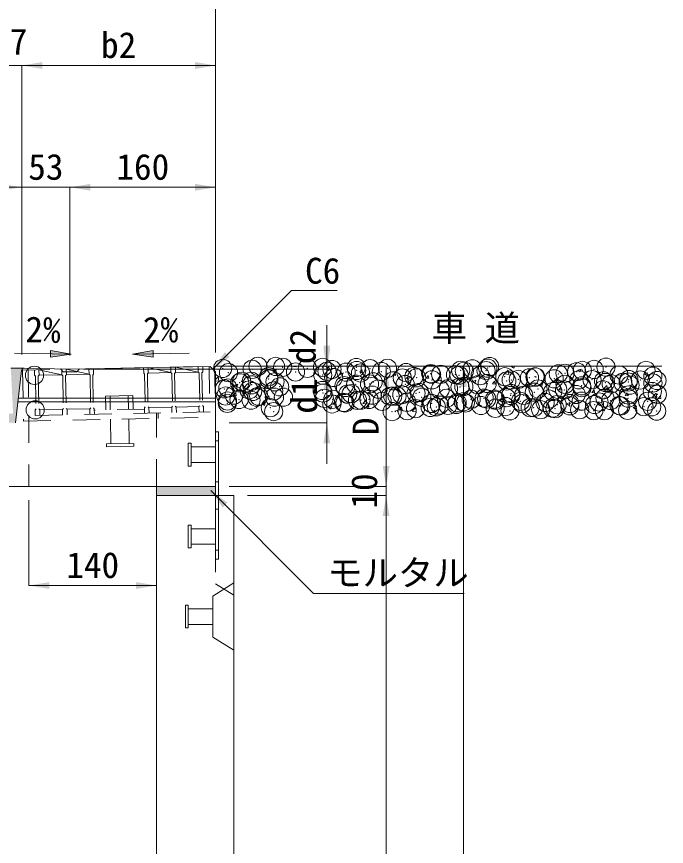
# Model space of a CAD drawing. Units: millimetres at full size. Extents: x 289 to 42849, y -1182 to 27464.
# Drawn here: x 7233 to 7947, y 4193 to 5105 of the extents above; entities that cross this region are included whole.
import ezdxf
from ezdxf.enums import TextEntityAlignment as Align

# ---------------------------------------------------------------- set-up
doc = ezdxf.new("R2010")
doc.units = ezdxf.units.MM
doc.header["$LTSCALE"] = 40
doc.header["$PDMODE"] = 32
doc.header["$PDSIZE"] = 20
doc.linetypes.add('USER2', pattern=[1.35, 0.75, -0.6])
for name, color, linetype, lineweight in [('0_2', 7, 'Continuous', 20), ('インサート', 3, 'USER2', 5), ('グレーチング', 7, 'Continuous', 9), ('側溝', 7, 'Continuous', 5), ('寸法引出', 7, 'Continuous', 9), ('寸法線', 7, 'Continuous', 9), ('本体', 2, 'Continuous', 9), ('ﾊｯﾁﾝｸﾞ', 7, 'Continuous', 5)]:
    doc.layers.add(name, color=color, linetype=linetype, lineweight=lineweight)
doc.styles.add('ＭＳ ゴシック', font='')
doc.styles.get('ＭＳ ゴシック').set_extended_font_data('MS Gothic')

# ---------------------------------------------------------------- blocks, each defined once
blk = doc.blocks.new('filled_arrow')
at = {"color": 0, "linetype": 'Continuous', "lineweight": -2}
blk.add_solid([(7.5, 1.25), (0, 0), (7.5, -1.25)], dxfattribs=at)

msp = doc.modelspace()

# ---------------------------------------------------------------- hatches: boundary and pattern name
at = {"layer": '寸法引出'}
for points in [[(7270.63, 4738.17), (7270.48, 4730.67), (7293.05, 4733.97)], [(7383.08, 4738.17), (7383.23, 4730.67), (7360.66, 4733.97)]]:
    msp.add_hatch(color=256, dxfattribs=at).paths.add_polyline_path(points)
at = {"layer": 'ﾊｯﾁﾝｸﾞ'}
for points in [[(7231.85, 4658.66), (7238.54, 4715.96, -0.38633), (7241.58, 4718.61), (7238.85, 4718.66), (7226.85, 4718.66), (7229.35, 4668.66), (7024.35, 4668.66), (7021.85, 4652.78), (7027.85, 4658.66)], [(7451.85, 4578.67), (7451.85, 4588.67), (7386.85, 4588.67), (7386.85, 4578.67)]]:
    msp.add_hatch(color=8, dxfattribs=at).paths.add_polyline_path(points)

# ---------------------------------------------------------------- linework, layer by layer
at = {"layer": '0_2', "lineweight": 9}
for p, q in [((7226.85, 4718.66), (7238.85, 4718.66)), ((7238.85, 4718.66), (7241.58, 4718.61))]:
    msp.add_line(p, q, dxfattribs=at)
at = {"layer": '0_2'}
msp.add_line((7451.85, 4720.8), (7942.26, 4720.8), dxfattribs=at)
at = {"layer": '0_2', "linetype": 'USER2', "lineweight": 9}
for p, q in [((7455.05, 4638.67), (7451.85, 4638.67)), ((7455.05, 4593.66), (7451.85, 4593.66)), ((7455.05, 4563.67), (7451.85, 4563.67)), ((7455.05, 4518.66), (7451.85, 4518.66))]:
    msp.add_line(p, q, dxfattribs=at)
at = {"layer": '0_2', "lineweight": 9}
msp.add_lwpolyline([(7448.85, 4717.74), (7535.1, 4803.99), (7585.43, 4803.99)], dxfattribs=at)
msp.add_lwpolyline([(7451.85, 4508.66), (7451.85, 4648.67), (7455.05, 4648.67), (7455.05, 4508.66)], close=True, dxfattribs=at)
at = {"layer": 'インサート'}
for p, q in [((7424.85, 4636.16), (7421.85, 4636.16)), ((7421.85, 4636.16), (7421.85, 4611.16)), ((7424.85, 4636.16), (7424.85, 4611.16)), ((7451.85, 4632.16), (7424.85, 4632.16)), ((7451.85, 4632.16), (7451.85, 4615.16)), ((7451.85, 4615.16), (7424.85, 4615.16)), ((7424.85, 4611.16), (7421.85, 4611.16)), ((7421.85, 4546.16), (7421.85, 4521.17)), ((7424.85, 4546.16), (7421.85, 4546.16)), ((7424.85, 4546.16), (7424.85, 4521.17)), ((7451.85, 4542.17), (7424.85, 4542.17)), ((7451.85, 4542.17), (7451.85, 4525.16)), ((7451.85, 4525.16), (7424.85, 4525.16)), ((7424.85, 4521.17), (7421.85, 4521.17)), ((7418.65, 4458.16), (7418.65, 4433.16)), ((7421.65, 4458.16), (7418.65, 4458.16)), ((7421.65, 4458.16), (7421.65, 4433.16)), ((7448.65, 4454.16), (7421.65, 4454.16)), ((7421.65, 4433.16), (7418.65, 4433.16)), ((7448.65, 4437.16), (7421.65, 4437.16))]:
    msp.add_line(p, q, dxfattribs=at)
at = {"layer": 'グレーチング', "linetype": 'USER2'}
for p, q in [((7239.75, 4716.56), (7450.71, 4720.78)), ((7239.75, 4716.56), (7240.87, 4660.57)), ((7245.75, 4716.68), (7246.75, 4666.69)), ((7252.75, 4716.82), (7252.87, 4710.82)), ((7282.86, 4711.42), (7257.75, 4716.92)), ((7257.75, 4716.92), (7257.87, 4710.92)), ((7282.74, 4717.42), (7282.86, 4711.42)), ((7312.86, 4712.02), (7287.74, 4717.52)), ((7287.74, 4717.52), (7287.86, 4711.52)), ((7312.74, 4718.02), (7312.86, 4712.02)), ((7317.73, 4718.12), (7317.85, 4712.12)), ((7372.72, 4719.22), (7372.84, 4713.22)), ((7377.72, 4719.32), (7377.84, 4713.32)), ((7402.84, 4713.82), (7377.72, 4719.32)), ((7402.72, 4719.82), (7402.84, 4713.82)), ((7407.72, 4719.92), (7407.84, 4713.92)), ((7432.83, 4714.42), (7407.72, 4719.92)), ((7432.83, 4714.42), (7407.84, 4713.92)), ((7432.71, 4720.42), (7432.83, 4714.42)), ((7432.83, 4714.42), (7433.85, 4713.44)), ((7437.83, 4714.52), (7436.85, 4713.5)), ((7437.71, 4720.52), (7437.83, 4714.52)), ((7444.71, 4720.66), (7445.71, 4670.67)), ((7450.71, 4720.78), (7451.83, 4664.79)), ((7252.87, 4710.82), (7253.89, 4709.84)), ((7253.89, 4709.84), (7254.61, 4673.85)), ((7257.87, 4710.92), (7256.89, 4709.9)), ((7256.89, 4709.9), (7257.61, 4673.91)), ((7282.86, 4711.42), (7257.87, 4710.92)), ((7282.86, 4711.42), (7283.88, 4710.44)), ((7283.88, 4710.44), (7284.6, 4674.45)), ((7287.86, 4711.52), (7286.88, 4710.5)), ((7286.88, 4710.5), (7287.6, 4674.51)), ((7312.86, 4712.02), (7287.86, 4711.52)), ((7312.86, 4712.02), (7313.88, 4711.04)), ((7313.88, 4711.04), (7314.59, 4675.05)), ((7317.85, 4712.12), (7316.87, 4711.1)), ((7316.87, 4711.1), (7317.59, 4675.11)), ((7372.84, 4713.22), (7373.86, 4712.24)), ((7373.86, 4712.24), (7374.58, 4676.25)), ((7377.84, 4713.32), (7376.86, 4712.3)), ((7376.86, 4712.3), (7377.58, 4676.31)), ((7402.84, 4713.82), (7377.84, 4713.32)), ((7402.84, 4713.82), (7403.86, 4712.84)), ((7403.86, 4712.84), (7404.58, 4676.85)), ((7407.84, 4713.92), (7406.86, 4712.9)), ((7406.86, 4712.9), (7407.58, 4676.91)), ((7433.85, 4713.44), (7434.57, 4677.45)), ((7436.85, 4713.5), (7437.57, 4677.51)), ((7360.84, 4688.48), (7330.84, 4687.88)), ((7330.84, 4687.88), (7331.14, 4672.88)), ((7335.84, 4687.98), (7336.14, 4672.98)), ((7355.84, 4688.38), (7356.14, 4673.38)), ((7360.84, 4688.48), (7361.14, 4673.48)), ((7445.71, 4670.67), (7240.75, 4666.57)), ((7253.63, 4672.83), (7254.61, 4673.85)), ((7253.75, 4666.83), (7253.63, 4672.83)), ((7258.63, 4672.93), (7257.61, 4673.91)), ((7283.62, 4673.43), (7258.63, 4672.93)), ((7258.75, 4666.93), (7258.63, 4672.93)), ((7283.62, 4673.43), (7284.6, 4674.45)), ((7283.74, 4667.43), (7283.62, 4673.43)), ((7288.62, 4673.53), (7287.6, 4674.51)), ((7313.62, 4674.03), (7288.62, 4673.53)), ((7288.74, 4667.53), (7288.62, 4673.53)), ((7313.62, 4674.03), (7314.59, 4675.05)), ((7313.74, 4668.03), (7313.62, 4674.03)), ((7318.61, 4674.13), (7317.59, 4675.11)), ((7318.73, 4668.13), (7318.61, 4674.13)), ((7373.63, 4673.73), (7318.64, 4672.63)), ((7373.6, 4675.23), (7374.58, 4676.25)), ((7373.72, 4669.23), (7373.6, 4675.23)), ((7378.6, 4675.33), (7377.58, 4676.31)), ((7403.6, 4675.83), (7378.6, 4675.33)), ((7378.72, 4669.33), (7378.6, 4675.33)), ((7388.72, 4669.53), (7388.84, 4663.53)), ((7403.6, 4675.83), (7404.58, 4676.85)), ((7403.72, 4669.83), (7403.6, 4675.83)), ((7408.6, 4675.93), (7407.58, 4676.91)), ((7433.59, 4676.43), (7408.6, 4675.93)), ((7408.72, 4669.93), (7408.6, 4675.93)), ((7433.59, 4676.43), (7434.57, 4677.45)), ((7433.71, 4670.43), (7433.59, 4676.43)), ((7438.59, 4676.53), (7437.57, 4677.51)), ((7438.71, 4670.53), (7438.59, 4676.53)), ((7240.87, 4660.57), (7451.83, 4664.79)), ((7336.35, 4662.48), (7336.89, 4635.49)), ((7356.35, 4662.88), (7356.89, 4635.89)), ((7331.89, 4635.39), (7361.89, 4635.99)), ((7331.95, 4632.39), (7331.89, 4635.39)), ((7331.95, 4632.39), (7361.95, 4632.99)), ((7361.95, 4632.99), (7361.89, 4635.99))]:
    msp.add_line(p, q, dxfattribs=at)
at = {"layer": 'グレーチング'}
for p in [(7252.87, 4710.82), (7253.63, 4672.83)]:
    msp.add_point(p, dxfattribs=at)
at = {"layer": '側溝', "linetype": 'USER2', "lineweight": 9}
for p, q in [((7281.54, 4717.81), (7284.35, 4714.76)), ((7284.35, 4714.76), (7299.35, 4714.76)), ((7302.17, 4717.81), (7299.35, 4714.76))]:
    msp.add_line(p, q, dxfattribs=at)
at = {"layer": '側溝', "color": 2, "lineweight": 20}
msp.add_line((7445.85, 4720.68), (7451.85, 4714.8), dxfattribs=at)
at = {"layer": '側溝', "color": 4}
for p, q in [((7451.85, 4681.8), (7234.55, 4681.8)), ((7451.85, 4685.8), (7235.02, 4685.8))]:
    msp.add_line(p, q, dxfattribs=at)
at = {"layer": '寸法引出'}
for p, q in [((7230.95, 4735.21), (7293.05, 4733.97)), ((7422.76, 4735.21), (7360.66, 4733.97))]:
    msp.add_line(p, q, dxfattribs=at)
at = {"layer": '寸法引出', "lineweight": 13}
for points in [[(7270.63, 4738.17), (7270.48, 4730.67), (7293.05, 4733.97)], [(7383.08, 4738.17), (7383.23, 4730.67), (7360.66, 4733.97)]]:
    msp.add_lwpolyline(points, close=True, dxfattribs=at)
at = {"layer": '寸法線'}
for p, q in [((7451.85, 4735.8), (7451.85, 5138.57)), ((7186.85, 5051.28), (7283.85, 5051.28)), ((7238.85, 4733.66), (7238.85, 5051.28)), ((7238.85, 5051.28), (7451.85, 5051.28)), ((7238.85, 4733.66), (7238.85, 5051.28)), ((7451.85, 4735.8), (7451.85, 5051.28)), ((7193.85, 4917.44), (7336.85, 4917.44)), ((7238.85, 4733.66), (7238.85, 4917.44)), ((7291.85, 4732.6), (7291.85, 4917.44)), ((7291.85, 4917.44), (7451.85, 4917.44)), ((7291.85, 4732.6), (7291.85, 4917.44)), ((7451.85, 4735.8), (7451.85, 4917.44)), ((7574.09, 4672.6), (7574.09, 4765.8)), ((7574.09, 4613.66), (7574.09, 4762.6)), ((7306.85, 4717.6), (7574.09, 4717.6)), ((7306.85, 4717.6), (7574.09, 4717.6)), ((7466.85, 4720.8), (7639.22, 4720.8)), ((7466.85, 4720.8), (7724.31, 4720.8)), ((7466.85, 4720.8), (7574.09, 4720.8)), ((7639.22, 4720.8), (7639.22, 4588.67)), ((7724.31, 4720.8), (7724.31, 3128.67)), ((7466.85, 4658.66), (7574.09, 4658.66)), ((7639.22, 4533.67), (7639.22, 4633.67)), ((7466.85, 4588.67), (7639.22, 4588.67)), ((7466.85, 4588.67), (7639.22, 4588.67)), ((7486.85, 4578.67), (7639.22, 4578.67)), ((7486.85, 4578.67), (7639.22, 4578.67)), ((7639.22, 4578.67), (7639.22, 3128.67)), ((7246.75, 4573.67), (7246.75, 4479.83)), ((7386.85, 4563.67), (7386.85, 4479.83)), ((7246.75, 4479.83), (7386.85, 4479.83))]:
    msp.add_line(p, q, dxfattribs=at)
msp.add_lwpolyline([(7446.44, 4584.08), (7559.52, 4471), (7725.13, 4471)], dxfattribs=at)
at = {"layer": '本体', "lineweight": 20}
for p, q in [((7238.54, 4715.96), (7231.85, 4658.66)), ((7241.58, 4718.61), (7291.85, 4717.6)), ((7291.85, 4717.6), (7445.85, 4720.68)), ((7445.85, 4720.68), (7451.85, 4714.8)), ((7451.85, 4714.8), (7451.85, 4578.67)), ((7451.85, 4588.67), (7021.85, 4588.67)), ((7386.85, 3949.19), (7386.85, 4588.67)), ((7471.85, 4578.67), (7386.85, 4578.67)), ((7471.85, 3128.67), (7471.85, 4578.67))]:
    msp.add_line(p, q, dxfattribs=at)
at = {"layer": '本体', "linetype": 'USER2'}
for p, q in [((7386.85, 4588.67), (7386.85, 4669.49)), ((7246.75, 4666.69), (7246.75, 4588.67)), ((7451.85, 4578.67), (7451.85, 4481.66)), ((7471.85, 4469.16), (7451.85, 4481.66))]:
    msp.add_line(p, q, dxfattribs=at)
at = {"layer": '本体'}
for p, q in [((7471.85, 4482.66), (7448.65, 4468.16)), ((7448.65, 4468.16), (7448.65, 4423.16)), ((7471.85, 4408.66), (7448.65, 4423.16))]:
    msp.add_line(p, q, dxfattribs=at)
at = {"layer": '本体', "lineweight": 20}
msp.add_arc((7241.52, 4715.61), 3, 88.85424, 173.34557, dxfattribs=at)
at = {"layer": 'ﾊｯﾁﾝｸﾞ'}
for p, q in [((7515.28, 4716.26), (7518.83, 4717.63)), ((7515.28, 4716.26), (7517.8, 4714.55)), ((7517.8, 4714.55), (7518.83, 4717.62)), ((7537.32, 4720.54), (7537.54, 4720.8)), ((7537.32, 4720.54), (7540.35, 4720.28)), ((7540.35, 4720.28), (7540.26, 4720.8)), ((7573.75, 4717.35), (7576.2, 4720.27)), ((7573.75, 4717.35), (7576.79, 4717.09)), ((7576.79, 4717.09), (7576.2, 4720.27)), ((7610.19, 4714.17), (7612.64, 4717.08)), ((7613.23, 4713.9), (7612.64, 4717.08)), ((7715.79, 4720.8), (7719.71, 4720.19)), ((7719.71, 4720.19), (7719.64, 4720.8)), ((7769.41, 4712.49), (7773.37, 4716.61)), ((7773.93, 4711.79), (7773.37, 4716.61)), ((7776.98, 4720.44), (7777.93, 4720.8)), ((7776.98, 4720.43), (7779.5, 4718.73)), ((7779.5, 4718.73), (7780.2, 4720.8)), ((7849.98, 4716.37), (7852.51, 4714.66)), ((7849.99, 4716.37), (7853.54, 4717.74)), ((7852.51, 4714.66), (7853.54, 4717.73)), ((7451.85, 4706.09), (7454.81, 4709.17)), ((7455.37, 4704.34), (7454.81, 4709.17)), ((7588.28, 4712.19), (7591.84, 4713.56)), ((7588.28, 4712.19), (7590.81, 4710.48)), ((7590.81, 4710.48), (7591.84, 4713.55)), ((7610.19, 4714.17), (7613.23, 4713.9)), ((7646.63, 4710.98), (7649.08, 4713.9)), ((7646.63, 4710.98), (7649.66, 4710.71)), ((7649.66, 4710.71), (7649.08, 4713.9)), ((7661.29, 4708.12), (7664.85, 4709.49)), ((7661.29, 4708.12), (7663.81, 4706.41)), ((7663.81, 4706.41), (7664.84, 4709.48)), ((7683.06, 4707.79), (7685.51, 4710.71)), ((7683.06, 4707.79), (7686.1, 4707.52)), ((7686.1, 4707.52), (7685.51, 4710.71)), ((7719.5, 4704.6), (7721.95, 4707.52)), ((7722.54, 4704.34), (7721.95, 4707.52)), ((7734.3, 4704.05), (7737.85, 4705.42)), ((7736.82, 4702.35), (7737.85, 4705.42)), ((7769.41, 4712.49), (7773.93, 4711.79)), ((7823.63, 4704.08), (7827.58, 4708.2)), ((7828.14, 4703.38), (7827.58, 4708.2)), ((7922.99, 4712.3), (7926.55, 4713.67)), ((7922.99, 4712.3), (7925.52, 4710.59)), ((7925.52, 4710.59), (7926.55, 4713.66)), ((7451.85, 4704.89), (7455.37, 4704.34)), ((7472.59, 4699.88), (7476.15, 4701.24)), ((7472.59, 4699.87), (7475.12, 4698.17)), ((7475.12, 4698.17), (7476.15, 4701.24)), ((7505.07, 4696.64), (7509.02, 4700.76)), ((7505.07, 4696.63), (7509.58, 4695.93)), ((7509.58, 4695.93), (7509.02, 4700.76)), ((7719.5, 4704.6), (7722.54, 4704.34)), ((7734.29, 4704.05), (7736.82, 4702.35)), ((7755.94, 4701.41), (7758.39, 4704.33)), ((7755.94, 4701.41), (7758.97, 4701.15)), ((7758.98, 4701.15), (7758.39, 4704.33)), ((7792.38, 4698.23), (7794.82, 4701.15)), ((7792.38, 4698.23), (7795.41, 4697.96)), ((7795.41, 4697.96), (7794.82, 4701.15)), ((7807.3, 4699.99), (7810.86, 4701.35)), ((7807.3, 4699.98), (7809.83, 4698.28)), ((7809.83, 4698.28), (7810.86, 4701.35)), ((7823.63, 4704.08), (7828.14, 4703.38)), ((7828.81, 4695.04), (7831.26, 4697.96)), ((7831.85, 4694.77), (7831.26, 4697.96)), ((7877.84, 4695.67), (7881.8, 4699.79)), ((7880.31, 4695.92), (7883.86, 4697.28)), ((7882.36, 4694.97), (7881.8, 4699.79)), ((7882.83, 4694.21), (7883.86, 4697.28)), ((7471.49, 4688.71), (7473.94, 4691.62)), ((7471.49, 4688.71), (7474.53, 4688.44)), ((7474.53, 4688.44), (7473.94, 4691.62)), ((7507.93, 4685.52), (7510.38, 4688.44)), ((7510.97, 4685.25), (7510.38, 4688.44)), ((7618.6, 4691.73), (7621.13, 4690.03)), ((7618.61, 4691.74), (7622.16, 4693.1)), ((7621.13, 4690.03), (7622.16, 4693.1)), ((7691.61, 4687.67), (7695.17, 4689.04)), ((7691.61, 4687.67), (7694.14, 4685.96)), ((7694.14, 4685.96), (7695.17, 4689.03)), ((7828.81, 4695.04), (7831.85, 4694.77)), ((7865.25, 4691.85), (7867.7, 4694.77)), ((7865.25, 4691.85), (7868.29, 4691.59)), ((7868.29, 4691.59), (7867.7, 4694.77)), ((7877.84, 4695.67), (7882.36, 4694.97)), ((7880.31, 4695.91), (7882.83, 4694.21)), ((7901.69, 4688.66), (7904.14, 4691.58)), ((7901.69, 4688.66), (7904.72, 4688.4)), ((7904.72, 4688.4), (7904.14, 4691.58)), ((7932.06, 4687.26), (7936.01, 4691.39)), ((7932.06, 4687.26), (7936.58, 4686.56)), ((7936.58, 4686.56), (7936.01, 4691.39)), ((7938.12, 4685.48), (7940.57, 4688.39)), ((7941.16, 4685.21), (7940.57, 4688.39)), ((7502.91, 4679.42), (7505.44, 4677.71)), ((7502.92, 4679.42), (7506.47, 4680.79)), ((7505.44, 4677.71), (7506.47, 4680.78)), ((7507.93, 4685.52), (7510.97, 4685.25)), ((7580.8, 4679.14), (7583.25, 4682.06)), ((7580.8, 4679.14), (7583.84, 4678.88)), ((7583.84, 4678.88), (7583.25, 4682.06)), ((7613.5, 4679.82), (7617.45, 4683.94)), ((7613.5, 4679.82), (7618.02, 4679.12)), ((7617.24, 4675.95), (7619.69, 4678.87)), ((7618.02, 4679.12), (7617.45, 4683.94)), ((7620.28, 4675.69), (7619.69, 4678.87)), ((7764.62, 4683.6), (7768.18, 4684.97)), ((7764.62, 4683.6), (7767.14, 4681.89)), ((7767.14, 4681.89), (7768.17, 4684.96)), ((7837.62, 4679.53), (7841.18, 4680.9)), ((7837.62, 4679.53), (7840.15, 4677.82)), ((7840.15, 4677.82), (7841.18, 4680.89)), ((7938.12, 4685.48), (7941.16, 4685.21)), ((7575.92, 4675.35), (7579.48, 4676.72)), ((7575.92, 4675.35), (7578.45, 4673.65)), ((7578.45, 4673.64), (7579.48, 4676.71)), ((7617.24, 4675.95), (7620.28, 4675.69)), ((7648.93, 4671.29), (7652.49, 4672.65)), ((7648.93, 4671.28), (7649.64, 4670.8)), ((7651.87, 4670.8), (7652.48, 4672.65)), ((7653.68, 4672.77), (7656.13, 4675.69)), ((7653.68, 4672.77), (7656.71, 4672.5)), ((7656.71, 4672.5), (7656.13, 4675.69)), ((7667.71, 4671.41), (7671.67, 4675.53)), ((7667.71, 4671.41), (7671.62, 4670.8)), ((7672.22, 4670.8), (7671.67, 4675.53)), ((7691.14, 4670.8), (7692.56, 4672.5)), ((7692.88, 4670.8), (7692.56, 4672.5)), ((7910.63, 4675.46), (7914.19, 4676.83)), ((7910.63, 4675.46), (7913.16, 4673.76)), ((7913.16, 4673.76), (7914.19, 4676.83))]:
    msp.add_line(p, q, dxfattribs=at)
for p in [(7459.58, 4718.39), (7465.98, 4713.77), (7492.06, 4717.35), (7498.44, 4720.72), (7517.72, 4720.6), (7525.56, 4719.57), (7539.69, 4714.44), (7552.67, 4718.43), (7569.31, 4719.52), (7574.3, 4715.22), (7579.79, 4717.28), (7595.23, 4714.33), (7606.38, 4719.44), (7606.91, 4716.14), (7611.11, 4713.45), (7621.62, 4718.14), (7634.03, 4714.99), (7640.74, 4718.54), (7661.15, 4713.84), (7721.1, 4716.27), (7725.21, 4715.44), (7733.82, 4717.94), (7749.02, 4716.02), (7750.87, 4718.69), (7753.05, 4720.47), (7848.53, 4714.77), (7854.76, 4716.23), (7867.77, 4717.3), (7880.84, 4719.81), (7924.67, 4716.22), (7510.06, 4709.35), (7510.26, 4706.78), (7569.57, 4711.08), (7581.49, 4708.37), (7647.08, 4704.8), (7657.06, 4707.83), (7669.78, 4709.51), (7672.74, 4708.06), (7688.26, 4712.7), (7689.02, 4712.04), (7689.76, 4705.85), (7699.12, 4711.87), (7715.38, 4711.55), (7719.39, 4710.93), (7742.5, 4710.41), (7769.62, 4709.26), (7771.77, 4704.66), (7776.63, 4705.59), (7784.49, 4706.33), (7796.74, 4708.12), (7802.72, 4709.17), (7803.73, 4708.87), (7823.86, 4706.97), (7828.38, 4712.42), (7835.81, 4713.09), (7850.97, 4705.82), (7865.42, 4706.05), (7878.09, 4704.68), (7895.05, 4711.13), (7905.88, 4706.15), (7918.45, 4705.69), (7932.27, 4709.96), (7936.85, 4705.06), (7461.43, 4695.91), (7465.36, 4696.86), (7478.3, 4702.58), (7480.44, 4704.27), (7491.02, 4704.25), (7491.44, 4700.44), (7517.1, 4703.69), (7522.23, 4698.2), (7593.02, 4699.4), (7594.61, 4697.42), (7605.74, 4701.08), (7621, 4701.23), (7624.98, 4703.61), (7630.51, 4695.68), (7660.14, 4700.76), (7707.73, 4696.23), (7720.45, 4697.9), (7724.59, 4698.53), (7739.69, 4700.44), (7750.25, 4701.78), (7806.17, 4695.88), (7827.76, 4695.51), (7835.8, 4700.96), (7854.14, 4699.32), (7854.41, 4697.26), (7880.23, 4702.9), (7886.49, 4701.49), (7899.21, 4703.16), (7905.21, 4703.53), (7907.22, 4699.98), (7932.33, 4702.39), (7462.98, 4688.03), (7472.14, 4689.08), (7488.55, 4694.76), (7492.61, 4693.11), (7496.9, 4686.75), (7499.26, 4687.94), (7515.66, 4693.61), (7516.49, 4686.78), (7526.37, 4686.79), (7568.95, 4694.17), (7569.9, 4691.32), (7597.02, 4690.18), (7600.89, 4690.59), (7624.14, 4689.03), (7643.69, 4687.8), (7646.46, 4687.89), (7651.25, 4687.89), (7656.41, 4689.47), (7672.12, 4691.15), (7675.65, 4692.01), (7678.37, 4686.74), (7698.51, 4694.95), (7771.13, 4686.3), (7776.02, 4688.68), (7776.54, 4690.79), (7790.37, 4688.83), (7802.1, 4692.26), (7822.45, 4693.06), (7835.17, 4694.73), (7847.97, 4689.81), (7877.59, 4694.89), (7905.27, 4689.24), (7931.65, 4693.05), (7937.16, 4689.88), (7464.74, 4679.95), (7464.94, 4682.54), (7477.66, 4684.22), (7490.83, 4683.53), (7571.26, 4685.51), (7579.65, 4679.37), (7580.61, 4684.5), (7592.37, 4681.04), (7593.99, 4680.51), (7607.73, 4683.35), (7611.61, 4683.57), (7620.38, 4684.32), (7634.85, 4682.21), (7661.97, 4681.06), (7689.08, 4679.92), (7697.89, 4678.04), (7705.49, 4685.59), (7707.09, 4677.87), (7716.2, 4678.77), (7717.29, 4680.62), (7723.97, 4681.62), (7726.33, 4680.4), (7732.61, 4684.45), (7743.32, 4677.63), (7746.92, 4685.71), (7749.63, 4684.87), (7758.41, 4684.62), (7759.73, 4683.3), (7786.84, 4682.16), (7788.72, 4679.64), (7813.96, 4681.01), (7818.34, 4684.72), (7827.14, 4678.6), (7841.04, 4677.23), (7841.08, 4679.87), (7853.52, 4682.41), (7868.2, 4678.72), (7873.13, 4681.45), (7879.61, 4685.99), (7885.84, 4683.12), (7895.32, 4677.57), (7897, 4677.12), (7905.08, 4685.66), (7926.62, 4682.2), (7512.01, 4675.33), (7515.62, 4670.94), (7645.84, 4670.98), (7662.29, 4671.97), (7671.5, 4674.23), (7687.67, 4675.54), (7694.37, 4676.19), (7759.09, 4674.55), (7770.44, 4676.48), (7775.4, 4671.77), (7797.56, 4675.33), (7801.48, 4675.35), (7809.09, 4673.02), (7821.8, 4674.69), (7824.67, 4674.19), (7851.79, 4673.04), (7867.37, 4672.03), (7878.91, 4671.9), (7904.65, 4672.33), (7922.44, 4676.43), (7931.03, 4676.14), (7936.52, 4671.52)]:
    msp.add_point(p, dxfattribs=at)

# ---------------------------------------------------------------- block references
at = {"layer": '0_2', "lineweight": 9, "xscale": 3, "yscale": 3, "rotation": 45}
msp.add_blockref('filled_arrow', (7448.85, 4717.74), dxfattribs=at)
at = {"layer": '寸法線', "xscale": 3, "yscale": 3}
for p in [(7238.85, 5051.28), (7238.85, 5051.28), (7291.85, 4917.44), (7291.85, 4917.44), (7246.75, 4479.83)]:
    msp.add_blockref('filled_arrow', p, dxfattribs=at)
for p, rotation in [((7451.85, 5051.28), 180), ((7238.85, 4917.44), 180), ((7451.85, 4917.44), 180), ((7574.09, 4720.8), 90), ((7574.09, 4717.6), 90), ((7574.09, 4717.6), 270), ((7639.22, 4720.8), 270), ((7724.31, 4720.8), 270), ((7574.09, 4658.66), 270), ((7639.22, 4588.67), 90), ((7639.22, 4588.67), 90), ((7446.44, 4584.08), 315), ((7639.22, 4578.67), 270), ((7639.22, 4578.67), 270), ((7386.85, 4479.83), 180)]:
    msp.add_blockref('filled_arrow', p, dxfattribs=dict(at, rotation=rotation))

# ---------------------------------------------------------------- texts
at = {"layer": '0_2', "style": 'ＭＳ ゴシック'}
msp.add_text('C6', height=28.48, dxfattribs=at).set_placement((7550.1, 4839.99), align=Align.TOP_LEFT)
msp.add_text('車 道', height=28.48, dxfattribs=at).set_placement((7689.19, 4739.97), align=Align.BOTTOM_LEFT)
at = {"layer": '寸法線', "style": 'ＭＳ ゴシック'}
for s, p in [('7', (7235.35, 5077.53)), ('b2', (7345.35, 5073.78)), ('53', (7265.35, 4939.94)), ('160', (7371.85, 4939.94)), ('140', (7316.8, 4502.33))]:
    msp.add_text(s, height=28.48, dxfattribs=at).set_placement(p, align=Align.MIDDLE_CENTER)
for s, rotation, p in [('2%', 359, (7262.27, 4761.09)), ('2%', 1, (7391.44, 4761.09)), ('d2', 90, (7547.55, 4742.54)), ('d1', 90, (7548.96, 4688.13)), ('D', 90, (7616.72, 4654.73)), ('10', 90, (7615.1, 4583.67))]:
    msp.add_text(s, height=28.48, rotation=rotation, dxfattribs=at).set_placement(p, align=Align.MIDDLE_CENTER)
msp.add_text('モルタル', height=28.48, dxfattribs=at).set_placement((7574.52, 4508.06), align=Align.TOP_LEFT)

doc.saveas('drawing.dxf')
